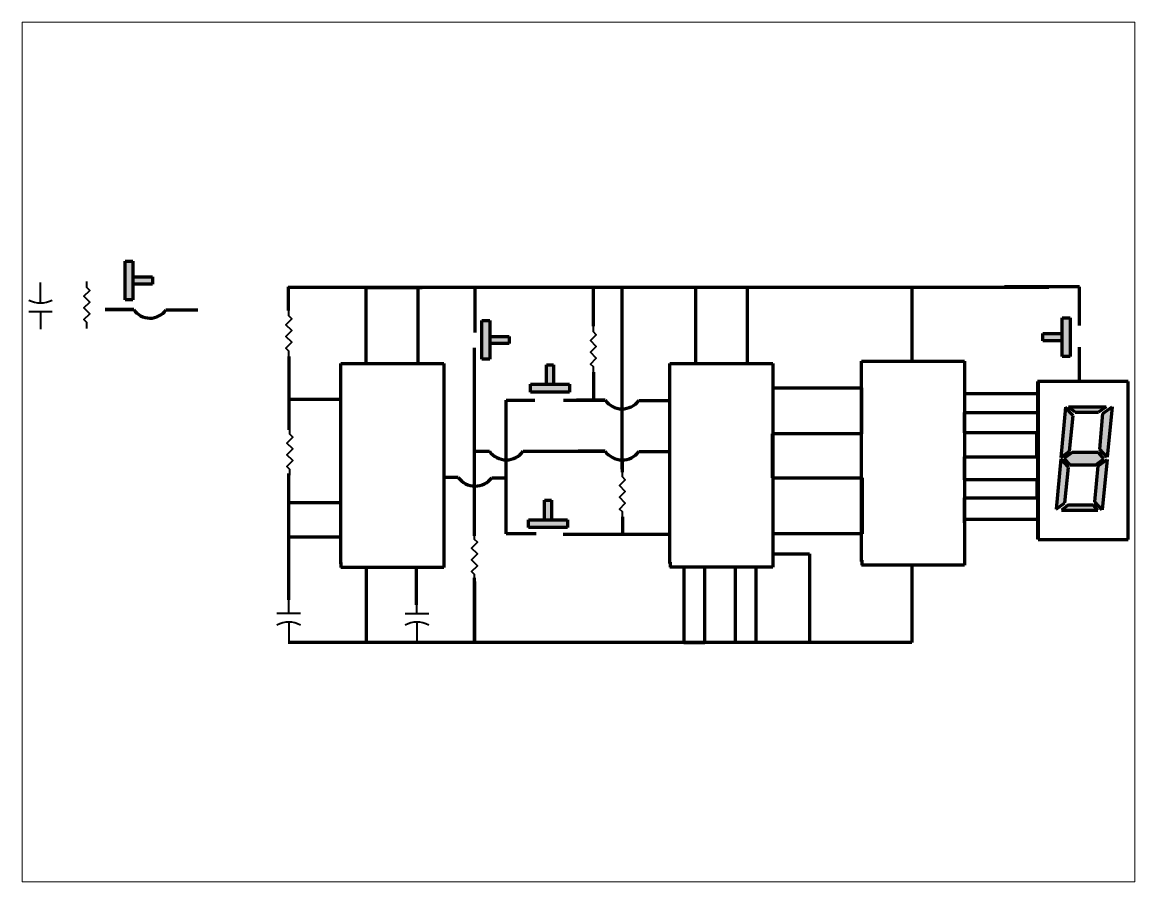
# Paper-space layout 'Layout3' of a CAD drawing. Header units: inches. Extents: x 1.1 to 9.9, y 0.85 to 7.65.
# The model-space entities are those that its viewports show. They can reach past a viewport. Long polylines and large blocks are cut down to what shows.
import ezdxf

# ---------------------------------------------------------------- set-up
doc = ezdxf.new("R2010")
doc.units = ezdxf.units.IN
doc.header["$MEASUREMENT"] = 0
doc.layers.add('Ol', color=7, linetype='Continuous', lineweight=40)

# ---------------------------------------------------------------- blocks, each defined once
blk = doc.blocks.new('Resistor')
at = {"color": 7}
blk.add_lwpolyline([(0, 0), (0.05, 0), (0.075, 0.025), (0.125, -0.025), (0.175, 0.025), (0.225, -0.025), (0.275, 0.025), (0.325, -0.025), (0.35, 0), (0.4, 0)], dxfattribs=at)
blk = doc.blocks.new('Capacitor')
at = {"color": 7}
for p, q in [((0.15, -0.1), (0.15, 0.1)), ((0.15, 0), (0, 0)), ((0.225, 0), (0.4, 0))]:
    blk.add_line(p, q, dxfattribs=at)
blk.add_arc((0.4375, 0), 0.2125, 151.9275, 208.0725, dxfattribs=at)

msp = doc.modelspace()

# ---------------------------------------------------------------- hatches: boundary and pattern name
at = {"layer": 'Ol', "lineweight": 100, "transparency": 33554687}
h = msp.add_hatch(color=6, dxfattribs=at)
h.set_gradient(color1=(34, 52, 110), color2=(34, 52, 110), tint=1)
h.paths.add_polyline_path([(236.75, 592.25), (231.75, 592.25), (231.75, 567.75), (236.75, 567.75)])
h.paths.add_polyline_path([(249, 582.25), (236.75, 582.25), (236.75, 577.75), (249, 577.75)])
h = msp.add_hatch(color=6, dxfattribs=at)
h.set_gradient(color1=(34, 52, 110), color2=(34, 52, 110), tint=1)
h.paths.add_polyline_path([(462, 554.75), (457, 554.75), (457, 530.25), (462, 530.25)])
h.paths.add_polyline_path([(474.25, 544.75), (462, 544.75), (462, 540.25), (474.25, 540.25)])
h = msp.add_hatch(color=6, dxfattribs=at)
h.set_gradient(color1=(34, 52, 110), color2=(34, 52, 110), tint=1)
h.paths.add_polyline_path([(823.25, 532), (828.25, 532), (828.25, 556.5), (823.25, 556.5)])
h.paths.add_polyline_path([(811, 542), (823.25, 542), (823.25, 546.5), (811, 546.5)])
h = msp.add_hatch(color=6, dxfattribs=at)
h.set_gradient(color1=(34, 52, 110), color2=(34, 52, 110), tint=1)
h.paths.add_polyline_path([(487.75, 514.5), (487.75, 509.5), (512.25, 509.5), (512.25, 514.5)])
h.paths.add_polyline_path([(497.75, 526.75), (497.75, 514.5), (502.25, 514.5), (502.25, 526.75)])
h = msp.add_hatch(color=6, dxfattribs=at)
h.set_gradient(color1=(34, 52, 110), color2=(34, 52, 110), centered=1, tint=1)
h.paths.add_polyline_path([(830.07, 494.87), (825.23, 500), (822.34, 468.24), (827.78, 472.25)])
h.paths.add_polyline_path([(850.97, 500.31), (827.2, 500.31), (831.5, 496.87), (846.1, 496.87)])
h.paths.add_polyline_path([(851.55, 468.52), (846.96, 473.49), (849, 496.14), (854.82, 500.32)])
h.paths.add_polyline_path([(846.1, 471.39), (829.49, 471.39), (824.33, 467.66), (828.06, 463.65), (844.39, 463.65), (849.54, 467.38)])
h.paths.add_polyline_path([(842.87, 438.46), (842.67, 438.46), (827.2, 438.46), (822.91, 435.02), (845.82, 435.02)])
h = msp.add_hatch(color=6, dxfattribs=at)
h.set_gradient(color1=(34, 52, 110), color2=(34, 52, 110), centered=1, tint=1)
h.paths.add_polyline_path([(819.47, 435.59), (824.91, 439.6), (827.2, 462.22), (822.35, 467.37)])
h.paths.add_polyline_path([(843.81, 440.27), (848.4, 435.31), (851.61, 467.06), (845.85, 462.92)])
h = msp.add_hatch(color=6, dxfattribs=at)
h.set_gradient(color1=(34, 52, 110), color2=(34, 52, 110), tint=1)
h.paths.add_polyline_path([(486.5, 429), (486.5, 424), (511, 424), (511, 429)])
h.paths.add_polyline_path([(496.5, 441.25), (496.5, 429), (501, 429), (501, 441.25)])

# ---------------------------------------------------------------- linework, layer by layer
at = {"layer": 'Ol', "color": 6, "lineweight": 100, "transparency": 33554687}
for p, q in [((231.75, 567.75), (231.75, 592.25)), ((231.75, 592.25), (236.75, 592.25)), ((236.75, 592.25), (236.75, 567.75)), ((236.75, 582.25), (249, 582.25)), ((249, 577.75), (236.75, 577.75)), ((249, 582.25), (249, 577.75)), ((545.62, 460.99), (545.62, 575.85)), ((728.5, 529), (728.5, 576)), ((834.25, 576), (786.75, 576)), ((834.25, 551.5), (834.25, 576)), ((452.5, 575.75), (452.5, 547.25)), ((527.35, 551.23), (527.35, 575.76)), ((237.28, 561.75), (219.25, 561.75)), ((219.25, 561.75), (237.28, 561.75)), ((236.75, 567.75), (231.75, 567.75)), ((257.55, 561.5), (277.75, 561.5)), ((457, 530.25), (457, 554.75)), ((457, 554.75), (462, 554.75)), ((462, 554.75), (462, 530.25)), ((823.25, 532), (823.25, 556.5)), ((823.25, 556.5), (828.25, 556.5)), ((828.25, 556.5), (828.25, 532)), ((462, 544.75), (474.25, 544.75)), ((474.25, 544.75), (474.25, 540.25)), ((811, 542), (811, 546.5)), ((811, 546.5), (823.25, 546.5)), ((823.25, 542), (811, 542)), ((452.25, 523.5), (452.25, 537.5)), ((474.25, 540.25), (462, 540.25)), ((834.25, 516.5), (834.25, 538)), ((462, 530.25), (457, 530.25)), ((497.75, 514.5), (497.75, 526.75)), ((497.75, 526.75), (502.25, 526.75)), ((502.25, 526.75), (502.25, 514.5)), ((828.25, 532), (823.25, 532)), ((452.25, 418.75), (452.25, 524.25)), ((527.4, 522.19), (527.4, 504.5)), ((487.75, 509.5), (487.75, 514.5)), ((487.75, 514.5), (512.25, 514.5)), ((512.25, 514.5), (512.25, 509.5)), ((864.88, 516.26), (807.75, 516.26)), ((807.75, 516.26), (807.75, 416.63)), ((808.05, 515.99), (808.05, 416.44)), ((864.88, 416.44), (864.88, 516.26)), ((512.25, 509.5), (487.75, 509.5)), ((640.25, 512.25), (696.5, 512.25)), ((696.5, 512.25), (696.5, 483.25)), ((761.75, 508.75), (807.5, 508.75)), ((472.25, 420), (472.25, 504.5)), ((472.25, 504.5), (490.5, 504.5)), ((508.5, 504.5), (534.78, 504.5)), ((534.78, 504.5), (516.75, 504.5)), ((556, 504.25), (575.75, 504.25)), ((825.23, 500), (822.34, 468.24)), ((830.07, 494.87), (825.2, 500.02)), ((827.2, 500.31), (850.97, 500.31)), ((831.5, 496.87), (827.2, 500.31)), ((850.97, 500.31), (846.1, 496.87)), ((849, 496.14), (854.76, 500.28)), ((854.82, 500.26), (851.55, 468.52)), ((761.5, 483.75), (761.5, 496.75)), ((761.5, 496.75), (807.75, 496.75)), ((808, 494.25), (808, 494.25)), ((827.78, 472.25), (830.07, 494.87)), ((831.5, 496.87), (846.1, 496.87)), ((846.96, 473.49), (849, 496.14)), ((696.5, 483.25), (640.25, 483.25)), ((640.25, 483.25), (640.25, 455.5)), ((807.25, 483.75), (761.5, 483.75)), ((807.25, 468.75), (807.25, 483.75)), ((452.25, 472.25), (461.75, 472.25)), ((483.05, 472.25), (534.75, 472.25)), ((534.75, 472.25), (517.75, 472.25)), ((556.05, 472), (576.25, 472)), ((822.34, 468.24), (827.78, 472.25)), ((829.49, 471.39), (824.33, 467.66)), ((846.1, 471.39), (829.49, 471.39)), ((849.54, 467.38), (846.1, 471.39)), ((851.55, 468.52), (846.96, 473.49)), ((545.65, 459.07), (545.65, 466.74)), ((761.5, 454.25), (761.5, 468.75)), ((761.5, 468.75), (807.25, 468.75)), ((822.35, 467.36), (819.47, 435.59)), ((827.2, 462.22), (822.34, 467.38)), ((824.33, 467.66), (828.06, 463.65)), ((828.06, 463.65), (844.39, 463.65)), ((844.39, 463.65), (849.54, 467.38)), ((845.85, 462.92), (851.61, 467.06)), ((851.61, 467.06), (848.4, 435.31)), ((824.91, 439.6), (827.2, 462.22)), ((843.81, 440.27), (845.85, 462.92)), ((442, 455.75), (433, 455.75)), ((463.25, 455.5), (472.25, 455.5)), ((640.25, 455.5), (697, 455.5)), ((697, 455.5), (697, 420)), ((807.5, 454.25), (761.5, 454.25)), ((807.5, 442.75), (807.5, 454.25)), ((761.5, 427), (761.5, 442.75)), ((761.5, 442.75), (807.5, 442.75)), ((496.5, 429), (496.5, 441.25)), ((496.5, 441.25), (501, 441.25)), ((501, 441.25), (501, 429)), ((819.47, 435.59), (824.91, 439.6)), ((827.2, 438.46), (822.91, 435.02)), ((827.2, 438.46), (842.67, 438.46)), ((842.67, 438.46), (842.87, 438.46)), ((845.82, 435.02), (842.87, 438.46)), ((848.4, 435.31), (843.81, 440.27)), ((486.5, 424), (486.5, 429)), ((486.5, 429), (511, 429)), ((511, 429), (511, 424)), ((545.66, 430.78), (545.66, 419.73)), ((761.5, 429.25), (807.5, 429.25)), ((822.91, 435.02), (845.82, 435.02)), ((511, 424), (486.5, 424)), ((761.65, 427), (761.5, 427)), ((491.25, 420), (472.25, 420)), ((576, 419.75), (508.25, 419.75)), ((697, 420), (640.5, 420)), ((808.05, 416.44), (864.88, 416.44)), ((640.75, 407.5), (663.75, 407.5)), ((663.75, 407.5), (663.75, 351.5)), ((415.79, 375.29), (415.79, 398.83)), ((452.25, 351.25), (452.25, 392.25)), ((452.25, 390), (452.25, 351.25))]:
    msp.add_line(p, q, dxfattribs=at)
at = {"layer": 'Ol', "color": 6, "linetype": 'Continuous', "lineweight": 100, "transparency": 33554613}
for p, q in [((334.7, 575.85), (814.8, 575.85)), ((335, 561), (335, 576)), ((384, 527.5), (384, 575.5)), ((384, 575.5), (419.25, 575.5)), ((416.5, 575.5), (416.5, 527.5)), ((592, 527.5), (592, 575.5)), ((624.5, 575.5), (624.5, 527.5)), ((335.25, 532), (335.25, 485.75)), ((368, 401.2), (368, 527.55)), ((368, 527.55), (433, 527.55)), ((433, 527.55), (433, 398.85)), ((575.7, 401.3), (575.7, 527.65)), ((575.7, 527.65), (640.7, 527.65)), ((640.7, 527.65), (640.7, 398.95)), ((696.65, 402.65), (696.65, 529)), ((696.65, 529), (761.65, 529)), ((761.65, 529), (761.65, 400.3)), ((368, 504.9), (334.35, 504.9)), ((335, 458.25), (335, 400.75)), ((334.5, 439.8), (368, 439.8)), ((368, 418.05), (334.95, 418.05)), ((335, 402.75), (335, 378.5)), ((368.05, 402.1), (368.05, 398.9)), ((575.75, 402.2), (575.75, 399)), ((761.65, 400.3), (696.65, 400.3)), ((696.7, 403.55), (696.7, 400.35)), ((728.45, 400.35), (728.45, 351.45)), ((433, 398.85), (368, 398.85)), ((384.05, 398.85), (384.05, 351.45)), ((640.7, 398.95), (575.7, 398.95)), ((584.5, 399), (584.5, 351.5)), ((597.75, 351.5), (597.75, 398.75)), ((616.75, 399), (616.75, 351.5)), ((630, 351.5), (630, 398.75)), ((728.45, 351.45), (334.7, 351.45)), ((584.5, 351.5), (597.75, 351.5))]:
    msp.add_line(p, q, dxfattribs=at)
at = {"layer": 'Ol', "color": 6, "lineweight": 100, "transparency": 33554687}
for centre, radius, start, end in [((247.5, 568.5), 12.25, 213.43705, 325.1501), ((545.48, 512.13), 13.14, 215.48286, 323.16732), ((472.4, 479.81), 13.06, 215.35978, 324.61958), ((545.49, 479.98), 13.24, 215.74934, 322.90594), ((452.74, 463.49), 13.24, 215.74934, 322.90594)]:
    msp.add_arc(centre, radius, start, end, dxfattribs=at)

# ---------------------------------------------------------------- block references
at = {"layer": 'Ol', "color": 6, "linetype": 'Continuous', "lineweight": 100, "transparency": 33554613, "xscale": 73.91224208548225, "yscale": 73.91224208548225, "zscale": 73.91224208548225}
for name, p, rotation in [('Capacitor', (178.45, 549.2), 90), ('Resistor', (207.65, 549.75), 90), ('Resistor', (335.1, 531.75), 90), ('Resistor', (527.35, 521.75), 90), ('Resistor', (335.75, 457.05), 90), ('Resistor', (545.67, 430.2), 90), ('Resistor', (452.35, 390.75), 90), ('Capacitor', (335.06, 381), 270), ('Capacitor', (416.03, 380.99), 270)]:
    msp.add_blockref(name, p, dxfattribs=dict(at, rotation=rotation))

psp = doc.layouts.new('Layout3')

# ---------------------------------------------------------------- viewports
at = {"layer": '0', "color": 85, "lineweight": 30, "true_color": 0x58ba48, "transparency": 33554687}
psp.add_viewport(center=(5.5, 4.25), size=(8.8, 6.8), view_center_point=(517.9685, 471.75), view_height=542.56674, dxfattribs=at)

doc.saveas('drawing.dxf')
